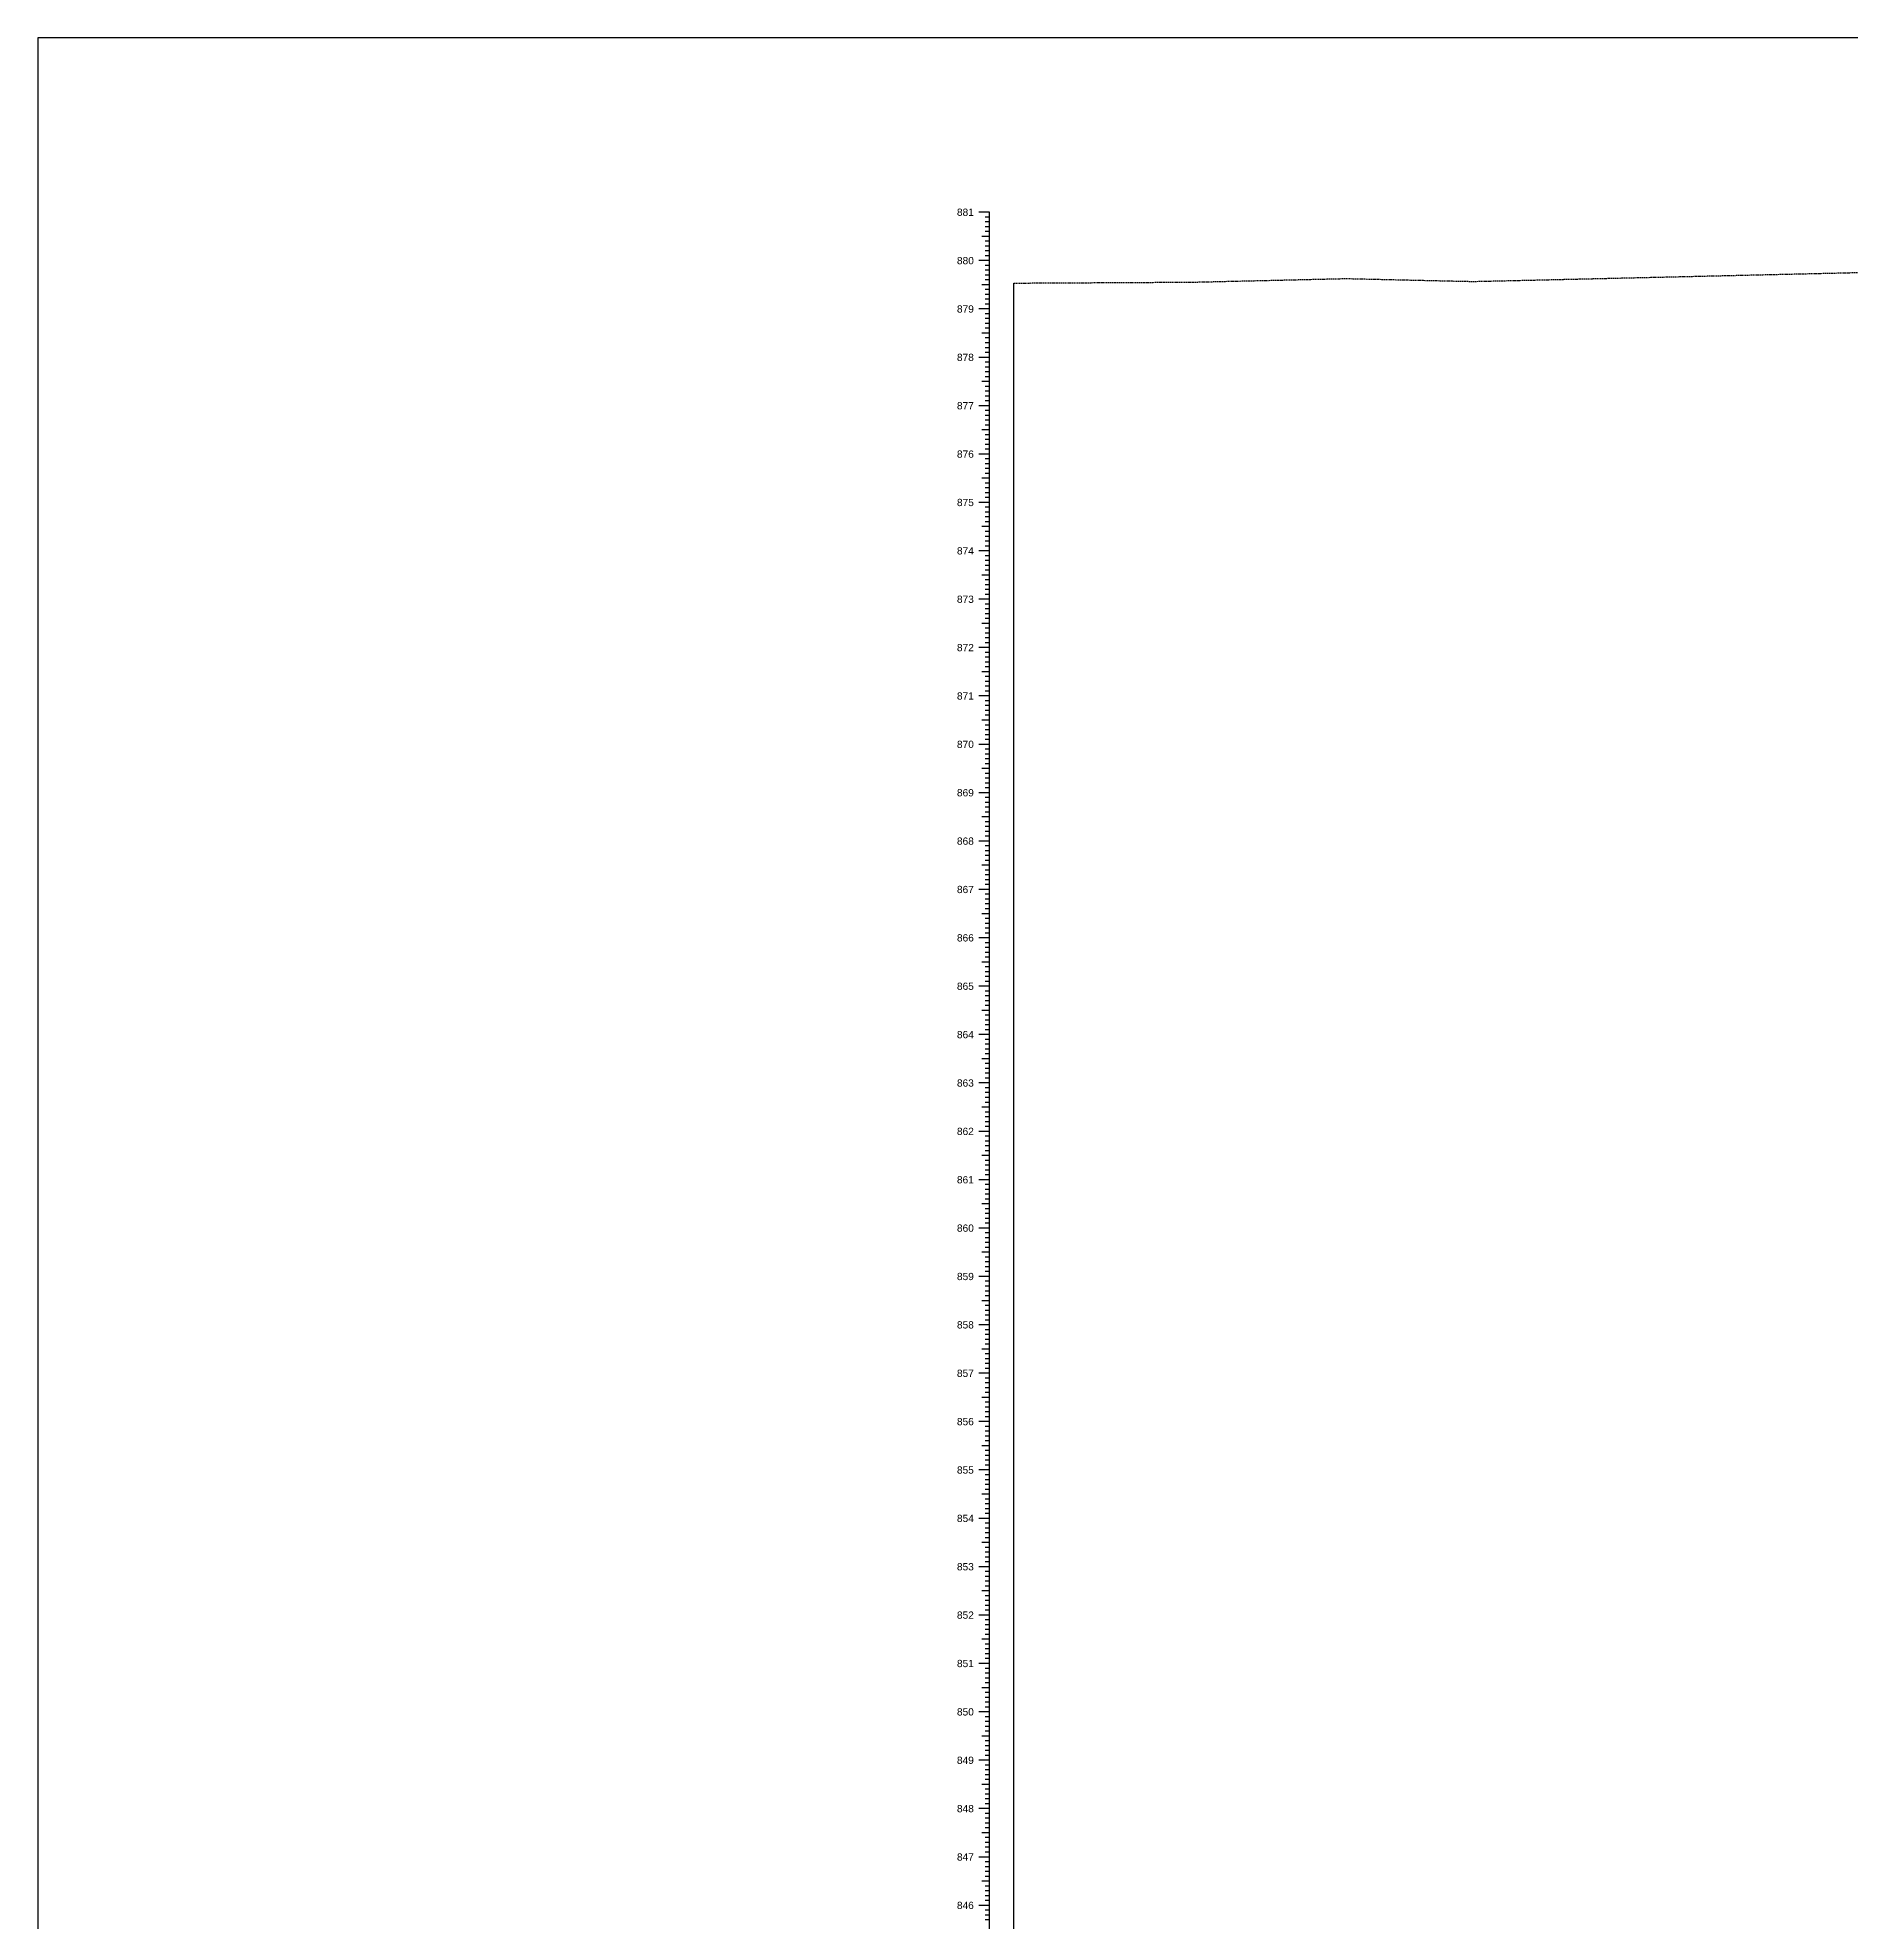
# Model space of a CAD drawing. Header units: millimetres. Extents: x 2640 to 12113, y 6003 to 13668.
# Drawn here: x 2643.2 to 3018.2, y 11076 to 11465.6 of the extents above; entities that cross this region are included whole.
import ezdxf
from ezdxf.enums import TextEntityAlignment as Align

# ---------------------------------------------------------------- set-up
doc = ezdxf.new("R2010")
doc.units = ezdxf.units.MM
doc.linetypes.add('HIDDEN', pattern=[0.375, 0.25, -0.125])
doc.layers.add('CS_Drawing', color=7, linetype='Continuous')
doc.layers.add('GL', color=3, linetype='HIDDEN')
doc.styles.get("Standard").update_dxf_attribs({"font": 'arial.ttf'})

msp = doc.modelspace()

# ---------------------------------------------------------------- linework, layer by layer
msp.add_lwpolyline([(2643.227, 10745.787), (3393.227, 10745.787), (3393.227, 11465.613), (2643.227, 11465.613)], close=True)
at = {"layer": 'CS_Drawing'}
for p, q in [((2840.045, 11429.536), (2837.795, 11429.536)), ((2840.045, 11429.536), (2838.47, 11429.536)), ((2840.045, 11428.536), (2839.145, 11428.536)), ((2840.045, 11427.536), (2839.145, 11427.536)), ((2840.045, 11426.536), (2839.145, 11426.536)), ((2840.045, 10809.536), (2840.045, 11429.536)), ((2840.045, 11424.536), (2838.47, 11424.536)), ((2840.045, 11425.536), (2839.145, 11425.536)), ((2840.045, 11424.536), (2839.145, 11424.536)), ((2840.045, 11423.536), (2839.145, 11423.536)), ((2840.045, 11422.536), (2839.145, 11422.536)), ((2840.045, 11419.536), (2837.795, 11419.536)), ((2840.045, 11419.536), (2838.47, 11419.536)), ((2840.045, 11421.536), (2839.145, 11421.536)), ((2840.045, 11420.536), (2839.145, 11420.536)), ((2840.045, 11419.536), (2839.145, 11419.536)), ((2840.045, 11418.536), (2839.145, 11418.536)), ((2840.045, 11417.536), (2839.145, 11417.536)), ((2840.045, 11416.536), (2839.145, 11416.536)), ((2840.045, 11415.536), (2839.145, 11415.536)), ((2845.045, 10809.536), (2845.045, 11414.886)), ((2840.045, 11414.536), (2838.47, 11414.536)), ((2840.045, 11414.536), (2839.145, 11414.536)), ((2840.045, 11413.536), (2839.145, 11413.536)), ((2840.045, 11412.536), (2839.145, 11412.536)), ((2840.045, 11411.536), (2839.145, 11411.536)), ((2840.045, 11409.536), (2837.795, 11409.536)), ((2840.045, 11409.536), (2838.47, 11409.536)), ((2840.045, 11410.536), (2839.145, 11410.536)), ((2840.045, 11409.536), (2839.145, 11409.536)), ((2840.045, 11408.536), (2839.145, 11408.536)), ((2840.045, 11407.536), (2839.145, 11407.536)), ((2840.045, 11404.536), (2838.47, 11404.536)), ((2840.045, 11406.536), (2839.145, 11406.536)), ((2840.045, 11405.536), (2839.145, 11405.536)), ((2840.045, 11404.536), (2839.145, 11404.536)), ((2840.045, 11403.536), (2839.145, 11403.536)), ((2840.045, 11399.536), (2837.795, 11399.536)), ((2840.045, 11399.536), (2838.47, 11399.536)), ((2840.045, 11402.536), (2839.145, 11402.536)), ((2840.045, 11401.536), (2839.145, 11401.536)), ((2840.045, 11400.536), (2839.145, 11400.536)), ((2840.045, 11399.536), (2839.145, 11399.536)), ((2840.045, 11398.536), (2839.145, 11398.536)), ((2840.045, 11397.536), (2839.145, 11397.536)), ((2840.045, 11396.536), (2839.145, 11396.536)), ((2840.045, 11395.536), (2839.145, 11395.536)), ((2840.045, 11394.536), (2838.47, 11394.536)), ((2840.045, 11394.536), (2839.145, 11394.536)), ((2840.045, 11393.536), (2839.145, 11393.536)), ((2840.045, 11392.536), (2839.145, 11392.536)), ((2840.045, 11391.536), (2839.145, 11391.536)), ((2840.045, 11389.536), (2837.795, 11389.536)), ((2840.045, 11389.536), (2838.47, 11389.536)), ((2840.045, 11390.536), (2839.145, 11390.536)), ((2840.045, 11389.536), (2839.145, 11389.536)), ((2840.045, 11388.536), (2839.145, 11388.536)), ((2840.045, 11387.536), (2839.145, 11387.536)), ((2840.045, 11384.536), (2838.47, 11384.536)), ((2840.045, 11386.536), (2839.145, 11386.536)), ((2840.045, 11385.536), (2839.145, 11385.536)), ((2840.045, 11384.536), (2839.145, 11384.536)), ((2840.045, 11383.536), (2839.145, 11383.536)), ((2840.045, 11379.536), (2837.795, 11379.536)), ((2840.045, 11379.536), (2838.47, 11379.536)), ((2840.045, 11382.536), (2839.145, 11382.536)), ((2840.045, 11381.536), (2839.145, 11381.536)), ((2840.045, 11380.536), (2839.145, 11380.536)), ((2840.045, 11379.536), (2839.145, 11379.536)), ((2840.045, 11378.536), (2839.145, 11378.536)), ((2840.045, 11377.536), (2839.145, 11377.536)), ((2840.045, 11376.536), (2839.145, 11376.536)), ((2840.045, 11374.536), (2838.47, 11374.536)), ((2840.045, 11375.536), (2839.145, 11375.536)), ((2840.045, 11374.536), (2839.145, 11374.536)), ((2840.045, 11373.536), (2839.145, 11373.536)), ((2840.045, 11372.536), (2839.145, 11372.536)), ((2840.045, 11369.536), (2837.795, 11369.536)), ((2840.045, 11369.536), (2838.47, 11369.536)), ((2840.045, 11371.536), (2839.145, 11371.536)), ((2840.045, 11370.536), (2839.145, 11370.536)), ((2840.045, 11369.536), (2839.145, 11369.536)), ((2840.045, 11368.536), (2839.145, 11368.536)), ((2840.045, 11364.536), (2838.47, 11364.536)), ((2840.045, 11367.536), (2839.145, 11367.536)), ((2840.045, 11366.536), (2839.145, 11366.536)), ((2840.045, 11365.536), (2839.145, 11365.536)), ((2840.045, 11364.536), (2839.145, 11364.536)), ((2840.045, 11363.536), (2839.145, 11363.536)), ((2840.045, 11362.536), (2839.145, 11362.536)), ((2840.045, 11361.536), (2839.145, 11361.536)), ((2840.045, 11360.536), (2839.145, 11360.536)), ((2840.045, 11359.536), (2837.795, 11359.536)), ((2840.045, 11359.536), (2838.47, 11359.536)), ((2840.045, 11359.536), (2839.145, 11359.536)), ((2840.045, 11358.536), (2839.145, 11358.536)), ((2840.045, 11357.536), (2839.145, 11357.536)), ((2840.045, 11356.536), (2839.145, 11356.536)), ((2840.045, 11354.536), (2838.47, 11354.536)), ((2840.045, 11355.536), (2839.145, 11355.536)), ((2840.045, 11354.536), (2839.145, 11354.536)), ((2840.045, 11353.536), (2839.145, 11353.536)), ((2840.045, 11352.536), (2839.145, 11352.536)), ((2840.045, 11349.536), (2837.795, 11349.536)), ((2840.045, 11349.536), (2838.47, 11349.536)), ((2840.045, 11351.536), (2839.145, 11351.536)), ((2840.045, 11350.536), (2839.145, 11350.536)), ((2840.045, 11349.536), (2839.145, 11349.536)), ((2840.045, 11348.536), (2839.145, 11348.536)), ((2840.045, 11344.536), (2838.47, 11344.536)), ((2840.045, 11347.536), (2839.145, 11347.536)), ((2840.045, 11346.536), (2839.145, 11346.536)), ((2840.045, 11345.536), (2839.145, 11345.536)), ((2840.045, 11344.536), (2839.145, 11344.536)), ((2840.045, 11343.536), (2839.145, 11343.536)), ((2840.045, 11342.536), (2839.145, 11342.536)), ((2840.045, 11341.536), (2839.145, 11341.536)), ((2840.045, 11339.536), (2837.795, 11339.536)), ((2840.045, 11339.536), (2838.47, 11339.536)), ((2840.045, 11340.536), (2839.145, 11340.536)), ((2840.045, 11339.536), (2839.145, 11339.536)), ((2840.045, 11338.536), (2839.145, 11338.536)), ((2840.045, 11337.536), (2839.145, 11337.536)), ((2840.045, 11334.536), (2838.47, 11334.536)), ((2840.045, 11336.536), (2839.145, 11336.536)), ((2840.045, 11335.536), (2839.145, 11335.536)), ((2840.045, 11334.536), (2839.145, 11334.536)), ((2840.045, 11333.536), (2839.145, 11333.536)), ((2840.045, 11329.536), (2837.795, 11329.536)), ((2840.045, 11329.536), (2838.47, 11329.536)), ((2840.045, 11332.536), (2839.145, 11332.536)), ((2840.045, 11331.536), (2839.145, 11331.536)), ((2840.045, 11330.536), (2839.145, 11330.536)), ((2840.045, 11329.536), (2839.145, 11329.536)), ((2840.045, 11328.536), (2839.145, 11328.536)), ((2840.045, 11327.536), (2839.145, 11327.536)), ((2840.045, 11326.536), (2839.145, 11326.536)), ((2840.045, 11325.536), (2839.145, 11325.536)), ((2840.045, 11324.536), (2838.47, 11324.536)), ((2840.045, 11324.536), (2839.145, 11324.536)), ((2840.045, 11323.536), (2839.145, 11323.536)), ((2840.045, 11322.536), (2839.145, 11322.536)), ((2840.045, 11321.536), (2839.145, 11321.536)), ((2840.045, 11319.536), (2837.795, 11319.536)), ((2840.045, 11319.536), (2838.47, 11319.536)), ((2840.045, 11320.536), (2839.145, 11320.536)), ((2840.045, 11319.536), (2839.145, 11319.536)), ((2840.045, 11318.536), (2839.145, 11318.536)), ((2840.045, 11317.536), (2839.145, 11317.536)), ((2840.045, 11314.536), (2838.47, 11314.536)), ((2840.045, 11316.536), (2839.145, 11316.536)), ((2840.045, 11315.536), (2839.145, 11315.536)), ((2840.045, 11314.536), (2839.145, 11314.536)), ((2840.045, 11313.536), (2839.145, 11313.536)), ((2840.045, 11309.536), (2837.795, 11309.536)), ((2840.045, 11309.536), (2838.47, 11309.536)), ((2840.045, 11312.536), (2839.145, 11312.536)), ((2840.045, 11311.536), (2839.145, 11311.536)), ((2840.045, 11310.536), (2839.145, 11310.536)), ((2840.045, 11309.536), (2839.145, 11309.536)), ((2840.045, 11308.536), (2839.145, 11308.536)), ((2840.045, 11307.536), (2839.145, 11307.536)), ((2840.045, 11306.536), (2839.145, 11306.536)), ((2840.045, 11305.536), (2839.145, 11305.536)), ((2840.045, 11304.536), (2838.47, 11304.536)), ((2840.045, 11304.536), (2839.145, 11304.536)), ((2840.045, 11303.536), (2839.145, 11303.536)), ((2840.045, 11302.536), (2839.145, 11302.536)), ((2840.045, 11299.536), (2837.795, 11299.536)), ((2840.045, 11299.536), (2838.47, 11299.536)), ((2840.045, 11301.536), (2839.145, 11301.536)), ((2840.045, 11300.536), (2839.145, 11300.536)), ((2840.045, 11299.536), (2839.145, 11299.536)), ((2840.045, 11298.536), (2839.145, 11298.536)), ((2840.045, 11294.536), (2838.47, 11294.536)), ((2840.045, 11297.536), (2839.145, 11297.536)), ((2840.045, 11296.536), (2839.145, 11296.536)), ((2840.045, 11295.536), (2839.145, 11295.536)), ((2840.045, 11294.536), (2839.145, 11294.536)), ((2840.045, 11293.536), (2839.145, 11293.536)), ((2840.045, 11292.536), (2839.145, 11292.536)), ((2840.045, 11291.536), (2839.145, 11291.536)), ((2840.045, 11290.536), (2839.145, 11290.536)), ((2840.045, 11289.536), (2837.795, 11289.536)), ((2840.045, 11289.536), (2838.47, 11289.536)), ((2840.045, 11289.536), (2839.145, 11289.536)), ((2840.045, 11288.536), (2839.145, 11288.536)), ((2840.045, 11287.536), (2839.145, 11287.536)), ((2840.045, 11286.536), (2839.145, 11286.536)), ((2840.045, 11284.536), (2838.47, 11284.536)), ((2840.045, 11285.536), (2839.145, 11285.536)), ((2840.045, 11284.536), (2839.145, 11284.536)), ((2840.045, 11283.536), (2839.145, 11283.536)), ((2840.045, 11282.536), (2839.145, 11282.536)), ((2840.045, 11279.536), (2837.795, 11279.536)), ((2840.045, 11279.536), (2838.47, 11279.536)), ((2840.045, 11281.536), (2839.145, 11281.536)), ((2840.045, 11280.536), (2839.145, 11280.536)), ((2840.045, 11279.536), (2839.145, 11279.536)), ((2840.045, 11278.536), (2839.145, 11278.536)), ((2840.045, 11274.536), (2838.47, 11274.536)), ((2840.045, 11277.536), (2839.145, 11277.536)), ((2840.045, 11276.536), (2839.145, 11276.536)), ((2840.045, 11275.536), (2839.145, 11275.536)), ((2840.045, 11274.536), (2839.145, 11274.536)), ((2840.045, 11273.536), (2839.145, 11273.536)), ((2840.045, 11272.536), (2839.145, 11272.536)), ((2840.045, 11271.536), (2839.145, 11271.536)), ((2840.045, 11270.536), (2839.145, 11270.536)), ((2840.045, 11269.536), (2837.795, 11269.536)), ((2840.045, 11269.536), (2838.47, 11269.536)), ((2840.045, 11269.536), (2839.145, 11269.536)), ((2840.045, 11268.536), (2839.145, 11268.536)), ((2840.045, 11267.536), (2839.145, 11267.536)), ((2840.045, 11264.536), (2838.47, 11264.536)), ((2840.045, 11266.536), (2839.145, 11266.536)), ((2840.045, 11265.536), (2839.145, 11265.536)), ((2840.045, 11264.536), (2839.145, 11264.536)), ((2840.045, 11263.536), (2839.145, 11263.536)), ((2840.045, 11259.536), (2837.795, 11259.536)), ((2840.045, 11259.536), (2838.47, 11259.536)), ((2840.045, 11262.536), (2839.145, 11262.536)), ((2840.045, 11261.536), (2839.145, 11261.536)), ((2840.045, 11260.536), (2839.145, 11260.536)), ((2840.045, 11259.536), (2839.145, 11259.536)), ((2840.045, 11258.536), (2839.145, 11258.536)), ((2840.045, 11257.536), (2839.145, 11257.536)), ((2840.045, 11256.536), (2839.145, 11256.536)), ((2840.045, 11255.536), (2839.145, 11255.536)), ((2840.045, 11254.536), (2838.47, 11254.536)), ((2840.045, 11254.536), (2839.145, 11254.536)), ((2840.045, 11253.536), (2839.145, 11253.536)), ((2840.045, 11252.536), (2839.145, 11252.536)), ((2840.045, 11251.536), (2839.145, 11251.536)), ((2840.045, 11249.536), (2837.795, 11249.536)), ((2840.045, 11249.536), (2838.47, 11249.536)), ((2840.045, 11250.536), (2839.145, 11250.536)), ((2840.045, 11249.536), (2839.145, 11249.536)), ((2840.045, 11248.536), (2839.145, 11248.536)), ((2840.045, 11247.536), (2839.145, 11247.536)), ((2840.045, 11244.536), (2838.47, 11244.536)), ((2840.045, 11246.536), (2839.145, 11246.536)), ((2840.045, 11245.536), (2839.145, 11245.536)), ((2840.045, 11244.536), (2839.145, 11244.536)), ((2840.045, 11243.536), (2839.145, 11243.536)), ((2840.045, 11239.536), (2837.795, 11239.536)), ((2840.045, 11239.536), (2838.47, 11239.536)), ((2840.045, 11242.536), (2839.145, 11242.536)), ((2840.045, 11241.536), (2839.145, 11241.536)), ((2840.045, 11240.536), (2839.145, 11240.536)), ((2840.045, 11239.536), (2839.145, 11239.536)), ((2840.045, 11238.536), (2839.145, 11238.536)), ((2840.045, 11237.536), (2839.145, 11237.536)), ((2840.045, 11236.536), (2839.145, 11236.536)), ((2840.045, 11235.536), (2839.145, 11235.536)), ((2840.045, 11234.536), (2838.47, 11234.536)), ((2840.045, 11234.536), (2839.145, 11234.536)), ((2840.045, 11233.536), (2839.145, 11233.536)), ((2840.045, 11232.536), (2839.145, 11232.536)), ((2840.045, 11231.536), (2839.145, 11231.536)), ((2840.045, 11229.536), (2837.795, 11229.536)), ((2840.045, 11229.536), (2838.47, 11229.536)), ((2840.045, 11230.536), (2839.145, 11230.536)), ((2840.045, 11229.536), (2839.145, 11229.536)), ((2840.045, 11228.536), (2839.145, 11228.536)), ((2840.045, 11224.536), (2838.47, 11224.536)), ((2840.045, 11227.536), (2839.145, 11227.536)), ((2840.045, 11226.536), (2839.145, 11226.536)), ((2840.045, 11225.536), (2839.145, 11225.536)), ((2840.045, 11224.536), (2839.145, 11224.536)), ((2840.045, 11223.536), (2839.145, 11223.536)), ((2840.045, 11222.536), (2839.145, 11222.536)), ((2840.045, 11221.536), (2839.145, 11221.536)), ((2840.045, 11220.536), (2839.145, 11220.536)), ((2840.045, 11219.536), (2837.795, 11219.536)), ((2840.045, 11219.536), (2838.47, 11219.536)), ((2840.045, 11219.536), (2839.145, 11219.536)), ((2840.045, 11218.536), (2839.145, 11218.536)), ((2840.045, 11217.536), (2839.145, 11217.536)), ((2840.045, 11216.536), (2839.145, 11216.536)), ((2840.045, 11214.536), (2838.47, 11214.536)), ((2840.045, 11215.536), (2839.145, 11215.536)), ((2840.045, 11214.536), (2839.145, 11214.536)), ((2840.045, 11213.536), (2839.145, 11213.536)), ((2840.045, 11212.536), (2839.145, 11212.536)), ((2840.045, 11209.536), (2837.795, 11209.536)), ((2840.045, 11209.536), (2838.47, 11209.536)), ((2840.045, 11211.536), (2839.145, 11211.536)), ((2840.045, 11210.536), (2839.145, 11210.536)), ((2840.045, 11209.536), (2839.145, 11209.536)), ((2840.045, 11208.536), (2839.145, 11208.536)), ((2840.045, 11204.536), (2838.47, 11204.536)), ((2840.045, 11207.536), (2839.145, 11207.536)), ((2840.045, 11206.536), (2839.145, 11206.536)), ((2840.045, 11205.536), (2839.145, 11205.536)), ((2840.045, 11204.536), (2839.145, 11204.536)), ((2840.045, 11203.536), (2839.145, 11203.536)), ((2840.045, 11202.536), (2839.145, 11202.536)), ((2840.045, 11201.536), (2839.145, 11201.536)), ((2840.045, 11200.536), (2839.145, 11200.536)), ((2840.045, 11199.536), (2837.795, 11199.536)), ((2840.045, 11199.536), (2838.47, 11199.536)), ((2840.045, 11199.536), (2839.145, 11199.536)), ((2840.045, 11198.536), (2839.145, 11198.536)), ((2840.045, 11197.536), (2839.145, 11197.536)), ((2840.045, 11196.536), (2839.145, 11196.536)), ((2840.045, 11194.536), (2838.47, 11194.536)), ((2840.045, 11195.536), (2839.145, 11195.536)), ((2840.045, 11194.536), (2839.145, 11194.536)), ((2840.045, 11193.536), (2839.145, 11193.536)), ((2840.045, 11189.536), (2837.795, 11189.536)), ((2840.045, 11189.536), (2838.47, 11189.536)), ((2840.045, 11192.536), (2839.145, 11192.536)), ((2840.045, 11191.536), (2839.145, 11191.536)), ((2840.045, 11190.536), (2839.145, 11190.536)), ((2840.045, 11189.536), (2839.145, 11189.536)), ((2840.045, 11188.536), (2839.145, 11188.536)), ((2840.045, 11187.536), (2839.145, 11187.536)), ((2840.045, 11186.536), (2839.145, 11186.536)), ((2840.045, 11185.536), (2839.145, 11185.536)), ((2840.045, 11184.536), (2838.47, 11184.536)), ((2840.045, 11184.536), (2839.145, 11184.536)), ((2840.045, 11183.536), (2839.145, 11183.536)), ((2840.045, 11182.536), (2839.145, 11182.536)), ((2840.045, 11181.536), (2839.145, 11181.536)), ((2840.045, 11179.536), (2837.795, 11179.536)), ((2840.045, 11179.536), (2838.47, 11179.536)), ((2840.045, 11180.536), (2839.145, 11180.536)), ((2840.045, 11179.536), (2839.145, 11179.536)), ((2840.045, 11178.536), (2839.145, 11178.536)), ((2840.045, 11177.536), (2839.145, 11177.536)), ((2840.045, 11174.536), (2838.47, 11174.536)), ((2840.045, 11176.536), (2839.145, 11176.536)), ((2840.045, 11175.536), (2839.145, 11175.536)), ((2840.045, 11174.536), (2839.145, 11174.536)), ((2840.045, 11173.536), (2839.145, 11173.536)), ((2840.045, 11169.536), (2837.795, 11169.536)), ((2840.045, 11169.536), (2838.47, 11169.536)), ((2840.045, 11172.536), (2839.145, 11172.536)), ((2840.045, 11171.536), (2839.145, 11171.536)), ((2840.045, 11170.536), (2839.145, 11170.536)), ((2840.045, 11169.536), (2839.145, 11169.536)), ((2840.045, 11168.536), (2839.145, 11168.536)), ((2840.045, 11167.536), (2839.145, 11167.536)), ((2840.045, 11166.536), (2839.145, 11166.536)), ((2840.045, 11165.536), (2839.145, 11165.536)), ((2840.045, 11164.536), (2838.47, 11164.536)), ((2840.045, 11164.536), (2839.145, 11164.536)), ((2840.045, 11163.536), (2839.145, 11163.536)), ((2840.045, 11162.536), (2839.145, 11162.536)), ((2840.045, 11161.536), (2839.145, 11161.536)), ((2840.045, 11159.536), (2837.795, 11159.536)), ((2840.045, 11159.536), (2838.47, 11159.536)), ((2840.045, 11160.536), (2839.145, 11160.536)), ((2840.045, 11159.536), (2839.145, 11159.536)), ((2840.045, 11158.536), (2839.145, 11158.536)), ((2840.045, 11157.536), (2839.145, 11157.536)), ((2840.045, 11154.536), (2838.47, 11154.536)), ((2840.045, 11156.536), (2839.145, 11156.536)), ((2840.045, 11155.536), (2839.145, 11155.536)), ((2840.045, 11154.536), (2839.145, 11154.536)), ((2840.045, 11153.536), (2839.145, 11153.536)), ((2840.045, 11152.536), (2839.145, 11152.536)), ((2840.045, 11151.536), (2839.145, 11151.536)), ((2840.045, 11150.536), (2839.145, 11150.536)), ((2840.045, 11149.536), (2837.795, 11149.536)), ((2840.045, 11149.536), (2838.47, 11149.536)), ((2840.045, 11149.536), (2839.145, 11149.536)), ((2840.045, 11148.536), (2839.145, 11148.536)), ((2840.045, 11147.536), (2839.145, 11147.536)), ((2840.045, 11146.536), (2839.145, 11146.536)), ((2840.045, 11144.536), (2838.47, 11144.536)), ((2840.045, 11145.536), (2839.145, 11145.536)), ((2840.045, 11144.536), (2839.145, 11144.536)), ((2840.045, 11143.536), (2839.145, 11143.536)), ((2840.045, 11142.536), (2839.145, 11142.536)), ((2840.045, 11139.536), (2837.795, 11139.536)), ((2840.045, 11139.536), (2838.47, 11139.536)), ((2840.045, 11141.536), (2839.145, 11141.536)), ((2840.045, 11140.536), (2839.145, 11140.536)), ((2840.045, 11139.536), (2839.145, 11139.536)), ((2840.045, 11138.536), (2839.145, 11138.536)), ((2840.045, 11134.536), (2838.47, 11134.536)), ((2840.045, 11137.536), (2839.145, 11137.536)), ((2840.045, 11136.536), (2839.145, 11136.536)), ((2840.045, 11135.536), (2839.145, 11135.536)), ((2840.045, 11134.536), (2839.145, 11134.536)), ((2840.045, 11133.536), (2839.145, 11133.536)), ((2840.045, 11132.536), (2839.145, 11132.536)), ((2840.045, 11131.536), (2839.145, 11131.536)), ((2840.045, 11130.536), (2839.145, 11130.536)), ((2840.045, 11129.536), (2837.795, 11129.536)), ((2840.045, 11129.536), (2838.47, 11129.536)), ((2840.045, 11129.536), (2839.145, 11129.536)), ((2840.045, 11128.536), (2839.145, 11128.536)), ((2840.045, 11127.536), (2839.145, 11127.536)), ((2840.045, 11126.536), (2839.145, 11126.536)), ((2840.045, 11124.536), (2838.47, 11124.536)), ((2840.045, 11125.536), (2839.145, 11125.536)), ((2840.045, 11124.536), (2839.145, 11124.536)), ((2840.045, 11123.536), (2839.145, 11123.536)), ((2840.045, 11122.536), (2839.145, 11122.536)), ((2840.045, 11119.536), (2837.795, 11119.536)), ((2840.045, 11119.536), (2838.47, 11119.536)), ((2840.045, 11121.536), (2839.145, 11121.536)), ((2840.045, 11120.536), (2839.145, 11120.536)), ((2840.045, 11119.536), (2839.145, 11119.536)), ((2840.045, 11118.536), (2839.145, 11118.536)), ((2840.045, 11117.536), (2839.145, 11117.536)), ((2840.045, 11116.536), (2839.145, 11116.536)), ((2840.045, 11115.536), (2839.145, 11115.536)), ((2840.045, 11114.536), (2838.47, 11114.536)), ((2840.045, 11114.536), (2839.145, 11114.536)), ((2840.045, 11113.536), (2839.145, 11113.536)), ((2840.045, 11112.536), (2839.145, 11112.536)), ((2840.045, 11111.536), (2839.145, 11111.536)), ((2840.045, 11109.536), (2837.795, 11109.536)), ((2840.045, 11109.536), (2838.47, 11109.536)), ((2840.045, 11110.536), (2839.145, 11110.536)), ((2840.045, 11109.536), (2839.145, 11109.536)), ((2840.045, 11108.536), (2839.145, 11108.536)), ((2840.045, 11107.536), (2839.145, 11107.536)), ((2840.045, 11104.536), (2838.47, 11104.536)), ((2840.045, 11106.536), (2839.145, 11106.536)), ((2840.045, 11105.536), (2839.145, 11105.536)), ((2840.045, 11104.536), (2839.145, 11104.536)), ((2840.045, 11103.536), (2839.145, 11103.536)), ((2840.045, 11099.536), (2837.795, 11099.536)), ((2840.045, 11099.536), (2838.47, 11099.536)), ((2840.045, 11102.536), (2839.145, 11102.536)), ((2840.045, 11101.536), (2839.145, 11101.536)), ((2840.045, 11100.536), (2839.145, 11100.536)), ((2840.045, 11099.536), (2839.145, 11099.536)), ((2840.045, 11098.536), (2839.145, 11098.536)), ((2840.045, 11097.536), (2839.145, 11097.536)), ((2840.045, 11096.536), (2839.145, 11096.536)), ((2840.045, 11095.536), (2839.145, 11095.536)), ((2840.045, 11094.536), (2838.47, 11094.536)), ((2840.045, 11094.536), (2839.145, 11094.536)), ((2840.045, 11093.536), (2839.145, 11093.536)), ((2840.045, 11092.536), (2839.145, 11092.536)), ((2840.045, 11091.536), (2839.145, 11091.536)), ((2840.045, 11089.536), (2837.795, 11089.536)), ((2840.045, 11089.536), (2838.47, 11089.536)), ((2840.045, 11090.536), (2839.145, 11090.536)), ((2840.045, 11089.536), (2839.145, 11089.536)), ((2840.045, 11088.536), (2839.145, 11088.536)), ((2840.045, 11087.536), (2839.145, 11087.536)), ((2840.045, 11084.536), (2838.47, 11084.536)), ((2840.045, 11086.536), (2839.145, 11086.536)), ((2840.045, 11085.536), (2839.145, 11085.536)), ((2840.045, 11084.536), (2839.145, 11084.536)), ((2840.045, 11083.536), (2839.145, 11083.536)), ((2840.045, 11082.536), (2839.145, 11082.536)), ((2840.045, 11081.536), (2839.145, 11081.536)), ((2840.045, 11080.536), (2839.145, 11080.536)), ((2840.045, 11079.536), (2837.795, 11079.536)), ((2840.045, 11079.536), (2838.47, 11079.536)), ((2840.045, 11079.536), (2839.145, 11079.536)), ((2840.045, 11078.536), (2839.145, 11078.536)), ((2840.045, 11077.536), (2839.145, 11077.536)), ((2840.045, 11076.536), (2839.145, 11076.536))]:
    msp.add_line(p, q, dxfattribs=at)
at = {"layer": 'GL'}
msp.add_lwpolyline([(2845.045, 11414.886), (2882.13, 11415.086), (2913.67, 11415.826), (2940.065, 11415.226), (3128.238, 11419.606), (3128.343, 11419.606), (3128.54, 11419.606), (3128.927, 11419.546), (3129.063, 11419.596), (3129.318, 11419.636), (3129.633, 11419.736), (3135.106, 11363.896), (3145.045, 11368.386), (3153.647, 11372.276), (3161.753, 11365.786), (3182.636, 10947.046), (3190.796, 10892.806), (3191.841, 10839.946), (3192.109, 10835.896)], dxfattribs=at)

# ---------------------------------------------------------------- texts
at = {"layer": 'CS_Drawing'}
for s, p in [('881', (2836.795, 11429.536)), ('880', (2836.795, 11419.536)), ('879', (2836.795, 11409.536)), ('878', (2836.795, 11399.536)), ('877', (2836.795, 11389.536)), ('876', (2836.795, 11379.536)), ('875', (2836.795, 11369.536)), ('874', (2836.795, 11359.536)), ('873', (2836.795, 11349.536)), ('872', (2836.795, 11339.536)), ('871', (2836.795, 11329.536)), ('870', (2836.795, 11319.536)), ('869', (2836.795, 11309.536)), ('868', (2836.795, 11299.536)), ('867', (2836.795, 11289.536)), ('866', (2836.795, 11279.536)), ('865', (2836.795, 11269.536)), ('864', (2836.795, 11259.536)), ('863', (2836.795, 11249.536)), ('862', (2836.795, 11239.536)), ('861', (2836.795, 11229.536)), ('860', (2836.795, 11219.536)), ('859', (2836.795, 11209.536)), ('858', (2836.795, 11199.536)), ('857', (2836.795, 11189.536)), ('856', (2836.795, 11179.536)), ('855', (2836.795, 11169.536)), ('854', (2836.795, 11159.536)), ('853', (2836.795, 11149.536)), ('852', (2836.795, 11139.536)), ('851', (2836.795, 11129.536)), ('850', (2836.795, 11119.536)), ('849', (2836.795, 11109.536)), ('848', (2836.795, 11099.536)), ('847', (2836.795, 11089.536)), ('846', (2836.795, 11079.536))]:
    msp.add_text(s, height=1.5, dxfattribs=at).set_placement(p, align=Align.MIDDLE_RIGHT)

doc.saveas('drawing.dxf')
